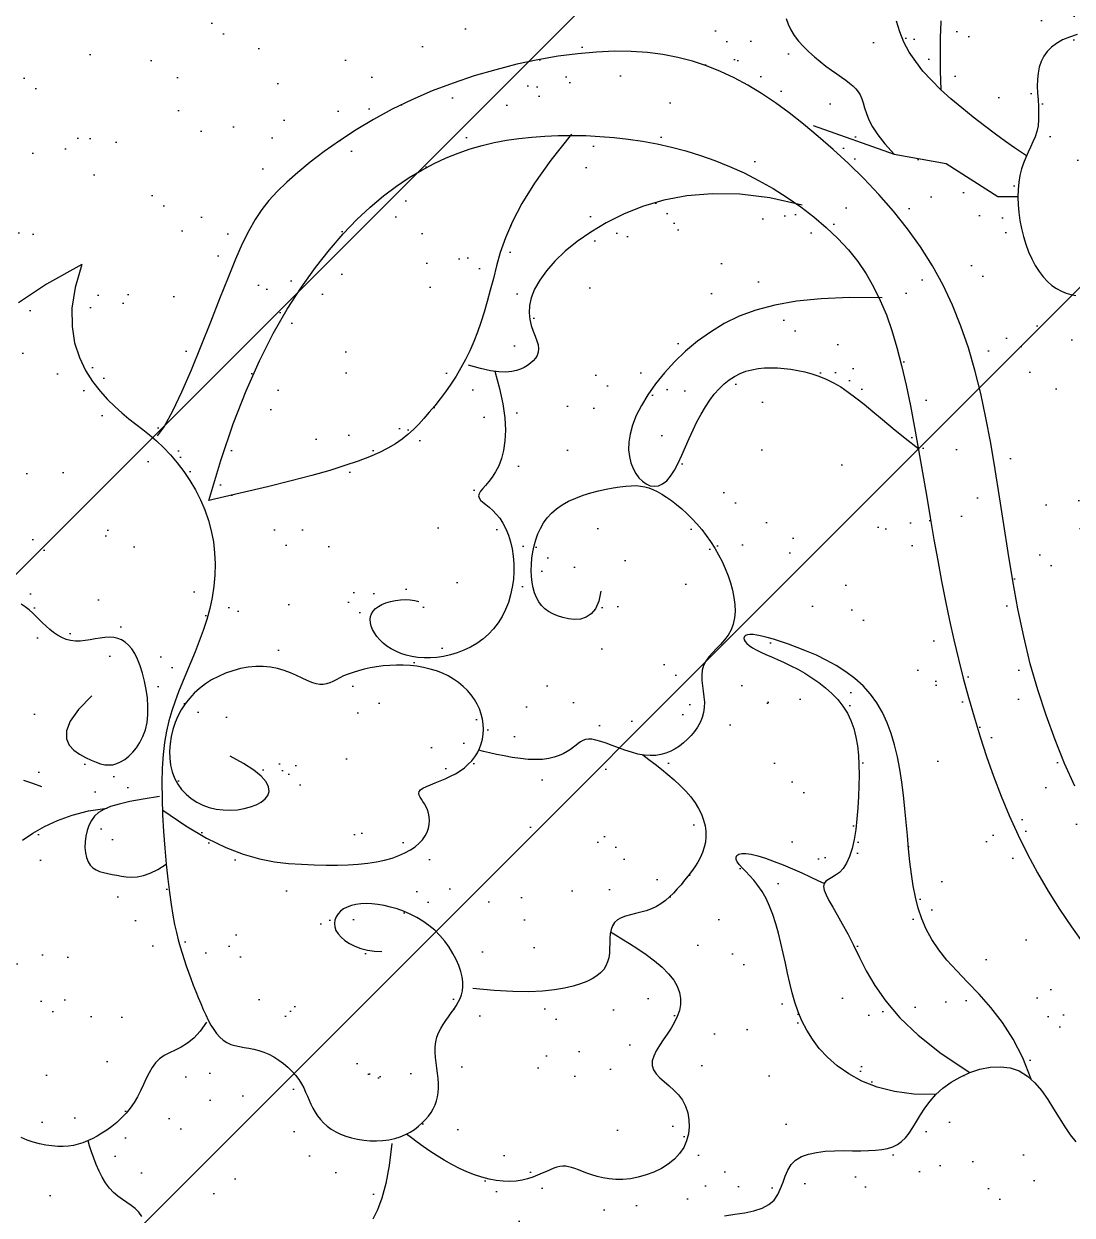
# Model space of a CAD drawing. Extents: x -747 to 1683, y 3278 to 5498.
# Drawn here: x 364.5 to 532.4, y 4441.2 to 4632 of the extents above; entities that cross this region are included whole.
import ezdxf

# ---------------------------------------------------------------- set-up
doc = ezdxf.new("R2010")
doc.units = 0
doc.header["$MEASUREMENT"] = 0
doc.layers.add('3', color=3, linetype='CONTINUOUS')
doc.layers.add('BH', color=3, linetype='CONTINUOUS')

msp = doc.modelspace()

# ---------------------------------------------------------------- hatches: boundary and pattern name
at = {"layer": 'BH'}
h = msp.add_hatch(dxfattribs=at)
h.set_pattern_fill('AR-RROOF', color=256, scale=400, angle=45, style=0)
h.set_pattern_definition([(45, (-34099.74, 3331.8), (339.4113, 905.0967), [6000, -800, 2000, -400]), (45, (-33865, 3849.4), (-659.0235, 93.338), [1200, -132, 2400, -300]), (45, (-34198.73, 3713.65), (1281.2775, 1660.2867), [3200, -560, 1600, -400])])
h.paths.add_polyline_path([(148.37, 4308.44), (788.37, 4308.44), (788.37, 5038.44), (148.37, 5038.44)])
h = msp.add_hatch(dxfattribs=at)
h.set_pattern_fill('AR-SAND', color=256, scale=10, style=0)
h.set_pattern_definition([(37.5, (36.643, 140.413), (-0.629934, 19.26824), [0, -15.2, 0, -17, 0, -16.25]), (7.5, (36.643, 140.413), (17.69777, 28.22146), [0, -8.2, 0, -13.7, 0, -5.25]), (327.5, (24.343, 140.413), (31.14142, 0.05659), [0, -5, 0, -18, 0, -23.5]), (317.5, (24.343, 140.413), (30.06127, 8.77676), [0, -2.5, 0, -11.8, 0, -13.5])])
edge = h.paths.add_edge_path()
edge.add_arc((479.82, 4660.38), 259.18, 0, 360)

# ---------------------------------------------------------------- linework, layer by layer
at = {"layer": '3'}
for points in [[(486.62, 4632.81), (486.94, 4631.9), (487.37, 4630.99), (487.92, 4630.09), (488.59, 4629.2), (489.37, 4628.34), (490.22, 4627.49), (491.13, 4626.68), (492.06, 4625.92), (492.98, 4625.2), (493.88, 4624.53), (494.72, 4623.93), (495.48, 4623.4), (496.16, 4622.92), (496.76, 4622.46), (497.3, 4622.02), (497.76, 4621.57), (498.15, 4621.09), (498.48, 4620.57), (498.74, 4619.97), (498.96, 4619.29), (499.18, 4618.51), (499.46, 4617.61), (499.86, 4616.6), (500.44, 4615.45), (501.27, 4614.16), (502.41, 4612.72), (503.9, 4611.11)], [(525.08, 4610.8), (524.3, 4611.34), (523.17, 4612.12), (521.76, 4613.12), (520.14, 4614.3), (518.38, 4615.61), (516.55, 4617.02), (514.72, 4618.48), (512.96, 4619.97), (511.34, 4621.45), (509.86, 4622.92), (508.52, 4624.4), (507.35, 4625.91), (506.33, 4627.44), (505.48, 4629.02), (504.79, 4630.65), (504.28, 4632.36)], [(511.42, 4621.38), (511.37, 4622.96), (511.34, 4624.36), (511.32, 4625.61), (511.31, 4626.7), (511.31, 4627.68), (511.31, 4628.55), (511.33, 4629.33), (511.34, 4630.04), (511.36, 4630.7), (511.38, 4631.31), (511.41, 4631.89), (511.44, 4632.42)], [(533.22, 4630.23), (531.97, 4629.84), (530.87, 4629.38), (529.91, 4628.83), (529.09, 4628.21), (528.41, 4627.52), (527.86, 4626.75), (527.44, 4625.92), (527.13, 4625.02), (526.94, 4624.06), (526.84, 4623.04), (526.83, 4621.98), (526.87, 4620.9), (526.94, 4619.8), (527, 4618.71), (527.04, 4617.64), (527.03, 4616.61), (526.94, 4615.63), (526.74, 4614.72), (526.47, 4613.86), (526.13, 4613.04), (525.76, 4612.22), (525.36, 4611.4), (524.97, 4610.56), (524.61, 4609.67), (524.29, 4608.72), (524.04, 4607.69), (523.87, 4606.59), (523.76, 4605.43), (523.73, 4604.22), (523.76, 4602.98), (523.87, 4601.72), (524.04, 4600.44), (524.29, 4599.16), (524.61, 4597.9), (524.99, 4596.66), (525.44, 4595.47), (525.94, 4594.33), (526.5, 4593.27), (527.11, 4592.29), (527.76, 4591.42), (528.45, 4590.68), (529.17, 4590.06), (529.92, 4589.56), (530.68, 4589.16), (531.45, 4588.85), (532.22, 4588.62), (532.97, 4588.44)], [(532.81, 4509.87), (531.2, 4513.52), (529.67, 4517.31), (528.23, 4521.24), (526.9, 4525.3), (525.7, 4529.5), (524.65, 4533.83), (523.73, 4538.27), (522.9, 4542.77), (522.15, 4547.29), (521.45, 4551.79), (520.77, 4556.24), (520.08, 4560.6), (519.37, 4564.82), (518.61, 4568.87), (517.77, 4572.77), (516.83, 4576.51), (515.79, 4580.1), (514.6, 4583.57), (513.27, 4586.9), (511.75, 4590.12), (510.04, 4593.23), (508.13, 4596.25), (506.03, 4599.15), (503.79, 4601.95), (501.45, 4604.62), (499.03, 4607.17), (496.59, 4609.57), (494.14, 4611.83), (491.73, 4613.94), (489.39, 4615.89), (487.11, 4617.68), (484.88, 4619.31), (482.68, 4620.79), (480.49, 4622.11), (478.31, 4623.29), (476.11, 4624.32), (473.88, 4625.21), (471.61, 4625.96), (469.29, 4626.57), (466.89, 4627.04), (464.4, 4627.36), (461.81, 4627.53), (459.1, 4627.56), (456.26, 4627.44), (453.27, 4627.17), (450.13, 4626.75), (446.86, 4626.18), (443.51, 4625.47), (440.1, 4624.61), (436.67, 4623.61), (433.27, 4622.48), (429.92, 4621.21), (426.67, 4619.81), (423.54, 4618.28), (420.56, 4616.66), (417.74, 4614.96), (415.1, 4613.24), (412.65, 4611.5), (410.41, 4609.79), (408.4, 4608.14), (406.63, 4606.58), (405.11, 4605.11), (403.8, 4603.69), (402.63, 4602.22), (401.57, 4600.62), (400.55, 4598.81), (399.53, 4596.72), (398.45, 4594.25), (397.25, 4591.34), (395.9, 4587.93), (394.43, 4584.19), (392.89, 4580.32), (391.34, 4576.52), (389.81, 4572.98), (388.36, 4569.91), (387.04, 4567.5), (385.9, 4565.97)], [(490.93, 4615.67), (503.9, 4611.11), (512.21, 4609.6), (520.52, 4604.32), (523.73, 4604.32)], [(452.23, 4614.29), (448.92, 4610.14), (446.31, 4606.46), (444.29, 4603.19), (442.77, 4600.28), (441.66, 4597.68), (440.84, 4595.33), (440.23, 4593.19), (439.73, 4591.19), (439.24, 4589.3), (438.75, 4587.5), (438.24, 4585.79), (437.72, 4584.15), (437.17, 4582.57), (436.58, 4581.07), (435.95, 4579.61), (435.27, 4578.21), (434.54, 4576.85), (433.75, 4575.53), (432.93, 4574.27), (432.08, 4573.05), (431.21, 4571.89), (430.34, 4570.79), (429.47, 4569.75), (428.62, 4568.77), (427.78, 4567.86), (426.94, 4567.01), (426.05, 4566.21), (425.1, 4565.44), (424.04, 4564.71), (422.84, 4564), (421.47, 4563.31), (419.89, 4562.62), (418.08, 4561.92), (415.97, 4561.21), (413.52, 4560.46), (410.67, 4559.65), (407.37, 4558.78), (403.56, 4557.83), (399.19, 4556.78), (394.19, 4555.61)], [(394.19, 4555.61), (396.07, 4562.04), (398.06, 4567.89), (400.13, 4573.21), (402.28, 4578.01), (404.49, 4582.35), (406.73, 4586.26), (408.98, 4589.78), (411.24, 4592.95), (413.47, 4595.79), (415.68, 4598.33), (417.87, 4600.6), (420.02, 4602.62), (422.14, 4604.4), (424.23, 4605.96), (426.27, 4607.33), (428.28, 4608.53), (430.25, 4609.58), (432.18, 4610.49), (434.1, 4611.27), (436.01, 4611.93), (437.93, 4612.48), (439.86, 4612.93), (441.82, 4613.3), (443.83, 4613.6), (445.88, 4613.82), (447.99, 4613.98), (450.13, 4614.07), (452.32, 4614.1), (454.54, 4614.05), (456.78, 4613.94), (459.05, 4613.75), (461.33, 4613.48), (463.63, 4613.14), (465.93, 4612.72), (468.24, 4612.2), (470.56, 4611.6), (472.88, 4610.89), (475.21, 4610.07), (477.54, 4609.13), (479.87, 4608.07), (482.2, 4606.89), (484.51, 4605.58), (486.76, 4604.17), (488.95, 4602.65), (491.05, 4601.04), (493.04, 4599.35), (494.88, 4597.59), (496.57, 4595.76), (498.08, 4593.88), (499.42, 4591.92), (500.62, 4589.85), (501.69, 4587.67), (502.66, 4585.34), (503.53, 4582.84), (504.34, 4580.15), (505.09, 4577.24), (505.81, 4574.11), (506.5, 4570.79), (507.17, 4567.32), (507.81, 4563.75), (508.44, 4560.13), (509.06, 4556.5), (509.67, 4552.91), (510.27, 4549.4), (510.88, 4546.01), (511.49, 4542.73), (512.12, 4539.53), (512.78, 4536.4), (513.47, 4533.31), (514.19, 4530.25), (514.97, 4527.18), (515.8, 4524.09), (516.7, 4520.97), (517.67, 4517.81), (518.71, 4514.64), (519.83, 4511.47), (521.04, 4508.3), (522.34, 4505.17), (523.74, 4502.06), (525.24, 4499.01), (526.85, 4496.03), (528.56, 4493.1), (530.38, 4490.22), (532.28, 4487.38), (534.28, 4484.58)], [(489.2, 4602.9), (483.99, 4604.08), (479.18, 4604.67), (474.76, 4604.76), (470.7, 4604.42), (467, 4603.71), (463.62, 4602.7), (460.57, 4601.47), (457.81, 4600.09), (455.33, 4598.62), (453.14, 4597.1), (451.23, 4595.54), (449.59, 4593.97), (448.23, 4592.42), (447.15, 4590.91), (446.34, 4589.46), (445.8, 4588.09), (445.52, 4586.83), (445.46, 4585.68), (445.57, 4584.62), (445.8, 4583.65), (446.09, 4582.76), (446.41, 4581.95), (446.68, 4581.22), (446.88, 4580.55), (446.95, 4579.93), (446.89, 4579.38), (446.73, 4578.87), (446.47, 4578.41), (446.12, 4577.99), (445.69, 4577.61), (445.21, 4577.27), (444.67, 4576.95), (444.09, 4576.66), (443.43, 4576.43), (442.66, 4576.26), (441.74, 4576.18), (440.62, 4576.23), (439.28, 4576.41), (437.67, 4576.76), (435.76, 4577.29)], [(373.83, 4593.4), (368.18, 4590.25), (363.68, 4587.28)], [(373.83, 4593.4), (372.74, 4589.74), (372.25, 4586.44), (372.26, 4583.49), (372.68, 4580.85), (373.43, 4578.52), (374.42, 4576.47), (375.56, 4574.68), (376.76, 4573.13), (377.94, 4571.8), (379.1, 4570.66), (380.24, 4569.65), (381.36, 4568.73), (382.48, 4567.87), (383.58, 4567.02), (384.69, 4566.14), (385.8, 4565.18), (386.91, 4564.11), (388.02, 4562.93), (389.1, 4561.66), (390.14, 4560.29), (391.12, 4558.85), (392.02, 4557.33), (392.83, 4555.75), (393.53, 4554.13), (394.11, 4552.45), (394.56, 4550.75), (394.89, 4549.01), (395.1, 4547.25), (395.18, 4545.47), (395.14, 4543.69), (394.98, 4541.9), (394.7, 4540.11), (394.31, 4538.33), (393.82, 4536.56), (393.25, 4534.81), (392.62, 4533.09), (391.96, 4531.39), (391.28, 4529.73), (390.59, 4528.11), (389.94, 4526.54), (389.32, 4525.01), (388.75, 4523.49), (388.23, 4521.96), (387.78, 4520.37), (387.39, 4518.69), (387.08, 4516.9), (386.84, 4514.94), (386.7, 4512.79), (386.64, 4510.43), (386.67, 4507.9), (386.76, 4505.28), (386.91, 4502.61), (387.11, 4499.97), (387.34, 4497.42), (387.6, 4495.02), (387.87, 4492.84), (388.14, 4490.92), (388.41, 4489.23), (388.69, 4487.76), (388.97, 4486.45), (389.26, 4485.27), (389.56, 4484.18), (389.88, 4483.15), (390.21, 4482.15), (390.55, 4481.13), (390.91, 4480.1), (391.28, 4479.07), (391.67, 4478.05), (392.06, 4477.03), (392.46, 4476.04), (392.86, 4475.08), (393.26, 4474.15), (393.67, 4473.26), (394.08, 4472.42), (394.51, 4471.64), (394.95, 4470.92), (395.42, 4470.28), (395.92, 4469.71), (396.46, 4469.23), (397.04, 4468.85), (397.67, 4468.55), (398.35, 4468.34), (399.06, 4468.18), (399.81, 4468.05), (400.58, 4467.92), (401.37, 4467.77), (402.17, 4467.58), (402.98, 4467.32), (403.79, 4466.97), (404.58, 4466.54), (405.36, 4466.04), (406.11, 4465.49), (406.81, 4464.88), (407.46, 4464.25), (408.04, 4463.59), (408.56, 4462.91), (408.99, 4462.24), (409.36, 4461.57), (409.67, 4460.9), (409.96, 4460.24), (410.24, 4459.59), (410.52, 4458.95), (410.82, 4458.32), (411.17, 4457.7), (411.57, 4457.1), (412.03, 4456.53), (412.55, 4455.98), (413.13, 4455.47), (413.78, 4454.99), (414.49, 4454.56), (415.27, 4454.17), (416.11, 4453.84), (417.02, 4453.56), (417.98, 4453.35), (418.98, 4453.2), (419.99, 4453.12), (421.01, 4453.1), (422.02, 4453.16), (423, 4453.28), (423.94, 4453.48), (424.82, 4453.75), (425.64, 4454.09), (426.41, 4454.49), (427.11, 4454.94), (427.76, 4455.43), (428.34, 4455.96), (428.87, 4456.51), (429.34, 4457.07), (429.75, 4457.65), (430.1, 4458.24), (430.39, 4458.85), (430.62, 4459.48), (430.79, 4460.13), (430.9, 4460.81), (430.96, 4461.53), (430.96, 4462.29), (430.9, 4463.08), (430.8, 4463.91), (430.68, 4464.75), (430.56, 4465.61), (430.47, 4466.47), (430.41, 4467.31), (430.42, 4468.14), (430.51, 4468.94), (430.69, 4469.69), (430.96, 4470.41), (431.29, 4471.09), (431.68, 4471.74), (432.09, 4472.37), (432.53, 4472.98), (432.97, 4473.57), (433.38, 4474.15), (433.77, 4474.72), (434.11, 4475.29), (434.4, 4475.88), (434.63, 4476.48), (434.79, 4477.13), (434.86, 4477.81), (434.85, 4478.55), (434.73, 4479.36), (434.51, 4480.24), (434.18, 4481.17), (433.76, 4482.14), (433.24, 4483.12), (432.63, 4484.1), (431.94, 4485.06), (431.17, 4485.97), (430.33, 4486.82), (429.42, 4487.58), (428.45, 4488.27), (427.45, 4488.87), (426.41, 4489.4), (425.36, 4489.85), (424.3, 4490.23), (423.26, 4490.54), (422.23, 4490.77), (421.24, 4490.94), (420.28, 4491.04), (419.37, 4491.08), (418.52, 4491.04), (417.72, 4490.94), (416.99, 4490.77), (416.33, 4490.54), (415.75, 4490.23), (415.26, 4489.86), (414.85, 4489.44), (414.55, 4488.96), (414.36, 4488.45), (414.28, 4487.91), (414.34, 4487.36), (414.52, 4486.79), (414.85, 4486.23), (415.33, 4485.69), (415.95, 4485.17), (416.69, 4484.69), (417.55, 4484.26), (418.51, 4483.91), (419.56, 4483.64), (420.68, 4483.46), (421.87, 4483.4)], [(501.98, 4588.06), (496.78, 4588.12), (492.24, 4587.94), (488.27, 4587.54), (484.81, 4586.93), (481.78, 4586.12), (479.1, 4585.12), (476.69, 4583.95), (474.49, 4582.61), (472.43, 4581.13), (470.51, 4579.52), (468.74, 4577.83), (467.14, 4576.09), (465.71, 4574.32), (464.47, 4572.57), (463.44, 4570.86), (462.62, 4569.22), (462.02, 4567.69), (461.63, 4566.27), (461.43, 4564.96), (461.39, 4563.75), (461.51, 4562.65), (461.75, 4561.65), (462.09, 4560.76), (462.53, 4559.97), (463.03, 4559.28), (463.59, 4558.71), (464.2, 4558.28), (464.83, 4558), (465.49, 4557.9), (466.16, 4557.98), (466.83, 4558.28), (467.48, 4558.8), (468.11, 4559.55), (468.72, 4560.51), (469.31, 4561.63), (469.91, 4562.88), (470.5, 4564.2), (471.09, 4565.56), (471.71, 4566.92), (472.33, 4568.23), (472.99, 4569.47), (473.67, 4570.62), (474.38, 4571.68), (475.11, 4572.65), (475.88, 4573.52), (476.67, 4574.29), (477.5, 4574.95), (478.36, 4575.51), (479.25, 4575.97), (480.18, 4576.32), (481.13, 4576.57), (482.12, 4576.75), (483.12, 4576.85), (484.15, 4576.88), (485.21, 4576.85), (486.28, 4576.77), (487.37, 4576.65), (488.47, 4576.47), (489.59, 4576.24), (490.72, 4575.93), (491.86, 4575.54), (493.02, 4575.07), (494.19, 4574.49), (495.36, 4573.81), (496.55, 4573), (497.78, 4572.08), (499.09, 4571.04), (500.5, 4569.87), (502.05, 4568.58), (503.77, 4567.15), (505.69, 4565.59), (507.86, 4563.9)], [(439.95, 4576.32), (440.73, 4573.57), (441.25, 4571.09), (441.55, 4568.88), (441.65, 4566.91), (441.58, 4565.18), (441.35, 4563.65), (441.01, 4562.33), (440.58, 4561.18), (440.08, 4560.2), (439.54, 4559.36), (439, 4558.65), (438.49, 4558.05), (438.03, 4557.54), (437.67, 4557.1), (437.43, 4556.72), (437.34, 4556.37), (437.43, 4556.04), (437.67, 4555.71), (438.04, 4555.36), (438.51, 4554.98), (439.05, 4554.55), (439.62, 4554.05), (440.2, 4553.46), (440.76, 4552.78), (441.27, 4551.98), (441.73, 4551.08), (442.13, 4550.08), (442.46, 4549.01), (442.72, 4547.88), (442.9, 4546.7), (443, 4545.48), (443.01, 4544.24), (442.93, 4542.99), (442.76, 4541.75), (442.49, 4540.52), (442.13, 4539.32), (441.68, 4538.16), (441.14, 4537.06), (440.5, 4536.03), (439.77, 4535.07), (438.95, 4534.21), (438.05, 4533.44), (437.09, 4532.76), (436.07, 4532.17), (435.02, 4531.66), (433.94, 4531.25), (432.85, 4530.92), (431.76, 4530.67), (430.69, 4530.51), (429.65, 4530.43), (428.63, 4530.43), (427.64, 4530.5), (426.69, 4530.65), (425.78, 4530.86), (424.92, 4531.14), (424.12, 4531.48), (423.37, 4531.88), (422.69, 4532.33), (422.08, 4532.81), (421.53, 4533.33), (421.07, 4533.87), (420.68, 4534.42), (420.38, 4534.98), (420.16, 4535.52), (420.04, 4536.05), (420.01, 4536.56), (420.08, 4537.05), (420.24, 4537.51), (420.5, 4537.93), (420.86, 4538.32), (421.31, 4538.67), (421.87, 4538.98), (422.52, 4539.25), (423.25, 4539.46), (424.03, 4539.62), (424.84, 4539.72), (425.64, 4539.76), (426.42, 4539.74), (427.15, 4539.64), (427.81, 4539.48)], [(456.95, 4541.1), (456.63, 4539.49), (456.1, 4538.3), (455.4, 4537.46), (454.57, 4536.93), (453.66, 4536.65), (452.7, 4536.58), (451.75, 4536.67), (450.84, 4536.87), (450, 4537.14), (449.25, 4537.46), (448.57, 4537.85), (447.98, 4538.31), (447.46, 4538.83), (447.02, 4539.42), (446.64, 4540.09), (446.34, 4540.83), (446.1, 4541.64), (445.93, 4542.51), (445.83, 4543.44), (445.79, 4544.4), (445.81, 4545.39), (445.89, 4546.39), (446.04, 4547.39), (446.25, 4548.37), (446.51, 4549.34), (446.85, 4550.27), (447.26, 4551.17), (447.75, 4552.03), (448.34, 4552.84), (449.03, 4553.59), (449.83, 4554.29), (450.75, 4554.93), (451.78, 4555.51), (452.91, 4556.02), (454.11, 4556.46), (455.34, 4556.85), (456.58, 4557.17), (457.78, 4557.44), (458.93, 4557.66), (459.99, 4557.82), (460.94, 4557.94), (461.8, 4558), (462.57, 4558.01), (463.28, 4557.95), (463.96, 4557.83), (464.62, 4557.65), (465.28, 4557.39), (465.97, 4557.06), (466.7, 4556.65), (467.47, 4556.17), (468.26, 4555.61), (469.07, 4554.99), (469.89, 4554.3), (470.71, 4553.55), (471.52, 4552.75), (472.32, 4551.89), (473.09, 4550.99), (473.82, 4550.04), (474.52, 4549.04), (475.18, 4548.01), (475.8, 4546.95), (476.36, 4545.86), (476.87, 4544.74), (477.32, 4543.59), (477.71, 4542.43), (478.02, 4541.27), (478.25, 4540.11), (478.39, 4538.97), (478.42, 4537.87), (478.34, 4536.82), (478.14, 4535.83), (477.8, 4534.91), (477.33, 4534.07), (476.76, 4533.31), (476.12, 4532.6), (475.46, 4531.92), (474.82, 4531.26), (474.23, 4530.6), (473.73, 4529.93), (473.36, 4529.21), (473.16, 4528.46), (473.09, 4527.65), (473.12, 4526.82), (473.22, 4525.96), (473.34, 4525.09), (473.45, 4524.22), (473.52, 4523.35), (473.5, 4522.49), (473.38, 4521.66), (473.15, 4520.86), (472.82, 4520.09), (472.41, 4519.36), (471.93, 4518.66), (471.39, 4518.01), (470.8, 4517.4), (470.18, 4516.83), (469.52, 4516.32), (468.84, 4515.87), (468.12, 4515.48), (467.36, 4515.17), (466.57, 4514.94), (465.72, 4514.81), (464.83, 4514.78), (463.88, 4514.86), (462.87, 4515.04), (461.84, 4515.32), (460.78, 4515.66), (459.74, 4516.03), (458.73, 4516.41), (457.78, 4516.76), (456.91, 4517.06), (456.14, 4517.28), (455.49, 4517.4), (454.95, 4517.42), (454.48, 4517.35), (454.07, 4517.2), (453.7, 4517), (453.33, 4516.74), (452.96, 4516.44), (452.54, 4516.11), (452.08, 4515.77), (451.54, 4515.43), (450.93, 4515.09), (450.24, 4514.79), (449.46, 4514.53), (448.59, 4514.32), (447.61, 4514.18), (446.52, 4514.14), (445.32, 4514.18), (444.05, 4514.31), (442.75, 4514.5), (441.46, 4514.73), (440.24, 4514.98), (439.12, 4515.23), (438.15, 4515.46), (437.38, 4515.65)], [(375.45, 4524.38), (373.29, 4522.15), (371.98, 4520.28), (371.39, 4518.74), (371.38, 4517.48), (371.81, 4516.47), (372.55, 4515.66), (373.47, 4515.02), (374.42, 4514.5), (375.3, 4514.07), (376.1, 4513.73), (376.83, 4513.48), (377.52, 4513.33), (378.16, 4513.28), (378.79, 4513.33), (379.41, 4513.5), (380.04, 4513.78), (380.69, 4514.17), (381.35, 4514.68), (381.99, 4515.31), (382.59, 4516.05), (383.14, 4516.89), (383.62, 4517.85), (384, 4518.91), (384.27, 4520.07), (384.41, 4521.33), (384.42, 4522.65), (384.33, 4524.01), (384.15, 4525.38), (383.88, 4526.72), (383.55, 4527.99), (383.16, 4529.17), (382.74, 4530.22), (382.29, 4531.12), (381.81, 4531.87), (381.3, 4532.48), (380.76, 4532.95), (380.19, 4533.3), (379.58, 4533.55), (378.93, 4533.68), (378.24, 4533.73), (377.51, 4533.69), (376.75, 4533.59), (375.97, 4533.46), (375.17, 4533.32), (374.37, 4533.2), (373.57, 4533.12), (372.79, 4533.11), (372.04, 4533.19), (371.31, 4533.38), (370.62, 4533.67), (369.95, 4534.05), (369.31, 4534.49), (368.7, 4534.98), (368.11, 4535.51), (367.55, 4536.06), (367, 4536.6), (366.46, 4537.13), (365.93, 4537.64), (365.37, 4538.13), (364.78, 4538.6), (364.14, 4539.04)], [(525.83, 4462.95), (524.53, 4466.38), (522.98, 4469.4), (521.24, 4472.07), (519.4, 4474.45), (517.51, 4476.57), (515.66, 4478.5), (513.92, 4480.3), (512.36, 4482.01), (511.04, 4483.67), (509.94, 4485.33), (509.04, 4486.98), (508.32, 4488.65), (507.75, 4490.35), (507.3, 4492.1), (506.94, 4493.91), (506.66, 4495.81), (506.42, 4497.8), (506.21, 4499.86), (506.02, 4501.97), (505.82, 4504.12), (505.62, 4506.28), (505.4, 4508.43), (505.13, 4510.54), (504.82, 4512.61), (504.44, 4514.6), (503.98, 4516.5), (503.43, 4518.32), (502.79, 4520.05), (502.03, 4521.69), (501.14, 4523.22), (500.12, 4524.64), (498.94, 4525.95), (497.62, 4527.14), (496.17, 4528.22), (494.63, 4529.19), (493.04, 4530.06), (491.45, 4530.84), (489.88, 4531.52), (488.37, 4532.11), (486.97, 4532.62), (485.7, 4533.06), (484.57, 4533.42), (483.56, 4533.71), (482.69, 4533.93), (481.94, 4534.08), (481.32, 4534.16), (480.8, 4534.17), (480.4, 4534.12), (480.11, 4534), (479.93, 4533.83), (479.86, 4533.61), (479.9, 4533.34), (480.05, 4533.05), (480.32, 4532.73), (480.71, 4532.39), (481.21, 4532.05), (481.83, 4531.7), (482.55, 4531.35), (483.37, 4530.98), (484.28, 4530.58), (485.25, 4530.15), (486.28, 4529.69), (487.35, 4529.17), (488.46, 4528.6), (489.59, 4527.96), (490.73, 4527.26), (491.84, 4526.49), (492.91, 4525.65), (493.93, 4524.74), (494.86, 4523.76), (495.7, 4522.71), (496.41, 4521.58), (496.99, 4520.38), (497.44, 4519.1), (497.78, 4517.75), (498.02, 4516.33), (498.18, 4514.84), (498.26, 4513.28), (498.28, 4511.65), (498.25, 4509.96), (498.19, 4508.21), (498.09, 4506.43), (497.95, 4504.67), (497.75, 4502.97), (497.49, 4501.37), (497.17, 4499.9), (496.77, 4498.61), (496.3, 4497.54), (495.74, 4496.71), (495.14, 4496.09), (494.52, 4495.62), (493.93, 4495.26), (493.41, 4494.96), (492.99, 4494.66), (492.71, 4494.31), (492.61, 4493.85), (492.71, 4493.26), (493.01, 4492.51), (493.47, 4491.6), (494.07, 4490.52), (494.79, 4489.27), (495.59, 4487.85), (496.47, 4486.24), (497.38, 4484.45), (498.33, 4482.47), (499.43, 4480.31), (500.79, 4477.97), (502.55, 4475.47), (504.82, 4472.82), (507.74, 4470.02), (511.43, 4467.08), (516.03, 4464.02)], [(386.79, 4506.05), (390.46, 4503.52), (393.81, 4501.55), (396.88, 4500.07), (399.69, 4499), (402.27, 4498.27), (404.66, 4497.8), (406.9, 4497.53), (409.01, 4497.38), (411.02, 4497.28), (412.93, 4497.24), (414.75, 4497.24), (416.47, 4497.29), (418.09, 4497.4), (419.61, 4497.56), (421.02, 4497.78), (422.32, 4498.05), (423.51, 4498.38), (424.6, 4498.77), (425.57, 4499.2), (426.44, 4499.68), (427.19, 4500.19), (427.84, 4500.74), (428.37, 4501.32), (428.8, 4501.92), (429.11, 4502.53), (429.33, 4503.15), (429.45, 4503.77), (429.49, 4504.39), (429.46, 4504.98), (429.35, 4505.55), (429.19, 4506.09), (428.98, 4506.59), (428.72, 4507.04), (428.46, 4507.44), (428.2, 4507.8), (427.99, 4508.14), (427.84, 4508.45), (427.79, 4508.74), (427.86, 4509.01), (428.08, 4509.28), (428.46, 4509.55), (429, 4509.83), (429.65, 4510.12), (430.39, 4510.42), (431.19, 4510.74), (432.02, 4511.09), (432.85, 4511.47), (433.65, 4511.89), (434.4, 4512.35), (435.08, 4512.85), (435.71, 4513.39), (436.26, 4513.97), (436.75, 4514.58), (437.17, 4515.24), (437.52, 4515.93), (437.79, 4516.65), (437.99, 4517.41), (438.11, 4518.19), (438.15, 4519), (438.12, 4519.81), (438, 4520.63), (437.8, 4521.44), (437.53, 4522.25), (437.16, 4523.03), (436.72, 4523.79), (436.19, 4524.53), (435.59, 4525.22), (434.91, 4525.87), (434.17, 4526.48), (433.37, 4527.04), (432.5, 4527.54), (431.59, 4527.98), (430.62, 4528.35), (429.61, 4528.65), (428.56, 4528.89), (427.49, 4529.08), (426.41, 4529.2), (425.31, 4529.26), (424.22, 4529.28), (423.13, 4529.23), (422.06, 4529.14), (421.02, 4529), (420, 4528.83), (419.04, 4528.62), (418.12, 4528.37), (417.26, 4528.11), (416.47, 4527.82), (415.75, 4527.53), (415.12, 4527.22), (414.55, 4526.93), (414.02, 4526.65), (413.52, 4526.43), (413.02, 4526.26), (412.5, 4526.16), (411.95, 4526.16), (411.35, 4526.27), (410.67, 4526.49), (409.92, 4526.82), (409.1, 4527.2), (408.21, 4527.62), (407.26, 4528.03), (406.25, 4528.42), (405.18, 4528.74), (404.06, 4528.96), (402.89, 4529.07), (401.69, 4529.06), (400.46, 4528.93), (399.24, 4528.71), (398.02, 4528.38), (396.84, 4527.97), (395.69, 4527.47), (394.61, 4526.9), (393.61, 4526.26), (392.68, 4525.55), (391.82, 4524.78), (391.05, 4523.95), (390.36, 4523.07), (389.74, 4522.12), (389.21, 4521.12), (388.77, 4520.07), (388.41, 4518.97), (388.13, 4517.83), (387.96, 4516.68), (387.88, 4515.52), (387.91, 4514.37), (388.05, 4513.26), (388.3, 4512.18), (388.68, 4511.17), (389.18, 4510.23), (389.79, 4509.38), (390.51, 4508.6), (391.33, 4507.92), (392.23, 4507.34), (393.21, 4506.86), (394.24, 4506.49), (395.33, 4506.23), (396.46, 4506.08), (397.61, 4506.05), (398.73, 4506.12), (399.82, 4506.3), (400.83, 4506.56), (401.75, 4506.91), (402.53, 4507.34), (403.16, 4507.85), (403.6, 4508.42), (403.81, 4509.06), (403.74, 4509.79), (403.34, 4510.59), (402.57, 4511.47), (401.39, 4512.45), (399.74, 4513.51), (397.58, 4514.68)], [(463.68, 4514.89), (464.63, 4514.18), (465.63, 4513.41), (466.66, 4512.61), (467.69, 4511.77), (468.7, 4510.89), (469.66, 4510), (470.55, 4509.08), (471.34, 4508.16), (472.03, 4507.23), (472.6, 4506.3), (473.05, 4505.38), (473.39, 4504.46), (473.62, 4503.55), (473.75, 4502.66), (473.77, 4501.78), (473.68, 4500.93), (473.5, 4500.1), (473.23, 4499.29), (472.88, 4498.5), (472.46, 4497.74), (471.99, 4496.99), (471.47, 4496.25), (470.92, 4495.53), (470.36, 4494.82), (469.78, 4494.11), (469.18, 4493.43), (468.57, 4492.77), (467.94, 4492.15), (467.27, 4491.58), (466.57, 4491.06), (465.83, 4490.61), (465.05, 4490.23), (464.22, 4489.93), (463.36, 4489.69), (462.51, 4489.49), (461.67, 4489.29), (460.89, 4489.07), (460.19, 4488.82), (459.59, 4488.49), (459.11, 4488.08), (458.78, 4487.55), (458.57, 4486.93), (458.45, 4486.23), (458.39, 4485.48), (458.37, 4484.7), (458.35, 4483.92), (458.31, 4483.15), (458.21, 4482.41), (458.03, 4481.74), (457.76, 4481.11), (457.39, 4480.54), (456.9, 4480.01), (456.3, 4479.51), (455.56, 4479.06), (454.69, 4478.63), (453.67, 4478.24), (452.49, 4477.86), (451.11, 4477.53), (449.5, 4477.26), (447.6, 4477.06), (445.39, 4476.97), (442.82, 4476.99), (439.85, 4477.15), (436.44, 4477.47)], [(364.5, 4510.87), (365.93, 4510.38), (367.36, 4509.82)], [(386.25, 4508.21), (383.66, 4507.81), (381.52, 4507.43), (379.79, 4507.03), (378.41, 4506.62), (377.33, 4506.16), (376.5, 4505.65), (375.86, 4505.06), (375.36, 4504.39), (374.97, 4503.61), (374.67, 4502.77), (374.47, 4501.87), (374.35, 4500.97), (374.33, 4500.07), (374.4, 4499.22), (374.57, 4498.45), (374.82, 4497.78), (375.17, 4497.24), (375.6, 4496.81), (376.11, 4496.48), (376.68, 4496.23), (377.3, 4496.04), (377.97, 4495.89), (378.68, 4495.75), (379.41, 4495.62), (380.16, 4495.49), (380.95, 4495.37), (381.79, 4495.32), (382.69, 4495.38), (383.68, 4495.57), (384.78, 4495.95), (385.98, 4496.56), (387.33, 4497.42)], [(364.32, 4501.24), (365.98, 4502.34), (367.83, 4503.41), (369.92, 4504.39), (372.27, 4505.25), (374.91, 4505.93), (377.87, 4506.39)], [(510.6, 4460.5), (507.08, 4460.59), (503.95, 4461.02), (501.18, 4461.72), (498.75, 4462.67), (496.63, 4463.81), (494.8, 4465.09), (493.24, 4466.48), (491.92, 4467.91), (490.81, 4469.36), (489.9, 4470.82), (489.14, 4472.29), (488.52, 4473.77), (488.01, 4475.28), (487.58, 4476.8), (487.2, 4478.35), (486.85, 4479.93), (486.51, 4481.54), (486.15, 4483.16), (485.78, 4484.77), (485.38, 4486.35), (484.96, 4487.87), (484.49, 4489.32), (483.97, 4490.67), (483.4, 4491.9), (482.77, 4493), (482.1, 4493.96), (481.41, 4494.82), (480.75, 4495.57), (480.13, 4496.22), (479.58, 4496.8), (479.12, 4497.31), (478.79, 4497.77), (478.61, 4498.17), (478.58, 4498.53), (478.72, 4498.81), (479.03, 4499.01), (479.51, 4499.12), (480.18, 4499.12), (481.03, 4499), (482.07, 4498.74), (483.31, 4498.35), (484.69, 4497.85), (486.15, 4497.27), (487.64, 4496.64), (489.1, 4496), (490.47, 4495.38), (491.7, 4494.81), (492.73, 4494.33)], [(458.5, 4486.54), (459.28, 4486.08), (460.32, 4485.47), (461.53, 4484.72), (462.85, 4483.86), (464.21, 4482.92), (465.53, 4481.92), (466.75, 4480.89), (467.79, 4479.85), (468.6, 4478.84), (469.17, 4477.84), (469.53, 4476.85), (469.7, 4475.88), (469.68, 4474.92), (469.51, 4473.97), (469.18, 4473.02), (468.74, 4472.08), (468.18, 4471.14), (467.57, 4470.2), (466.93, 4469.28), (466.33, 4468.38), (465.8, 4467.52), (465.4, 4466.68), (465.16, 4465.9), (465.14, 4465.16), (465.36, 4464.48), (465.8, 4463.84), (466.39, 4463.21), (467.09, 4462.58), (467.86, 4461.92), (468.63, 4461.22), (469.36, 4460.45), (470, 4459.59), (470.5, 4458.63), (470.85, 4457.59), (471.05, 4456.49), (471.09, 4455.35), (470.96, 4454.22), (470.67, 4453.11), (470.2, 4452.04), (469.55, 4451.05), (468.72, 4450.16), (467.73, 4449.37), (466.63, 4448.69), (465.44, 4448.11), (464.2, 4447.64), (462.93, 4447.29), (461.67, 4447.04), (460.46, 4446.92), (459.32, 4446.91), (458.25, 4446.99), (457.26, 4447.16), (456.33, 4447.38), (455.48, 4447.64), (454.7, 4447.92), (454, 4448.19), (453.35, 4448.45), (452.78, 4448.66), (452.25, 4448.83), (451.77, 4448.95), (451.31, 4449.02), (450.85, 4449.03), (450.39, 4448.99), (449.91, 4448.88), (449.4, 4448.72), (448.83, 4448.48), (448.21, 4448.2), (447.54, 4447.9), (446.82, 4447.58), (446.04, 4447.28), (445.21, 4447.01), (444.32, 4446.79), (443.37, 4446.65), (442.36, 4446.59), (441.3, 4446.63), (440.2, 4446.76), (439.06, 4446.97), (437.89, 4447.27), (436.7, 4447.65), (435.5, 4448.12), (434.28, 4448.67), (433.07, 4449.3), (431.87, 4449.98), (430.71, 4450.71), (429.58, 4451.45), (428.51, 4452.19), (427.52, 4452.9), (426.61, 4453.57), (425.8, 4454.17)], [(393.8, 4472.08), (392.78, 4470.65), (391.75, 4469.56), (390.73, 4468.74), (389.73, 4468.12), (388.77, 4467.62), (387.87, 4467.19), (387.03, 4466.75), (386.29, 4466.24), (385.65, 4465.6), (385.09, 4464.84), (384.59, 4463.99), (384.13, 4463.07), (383.68, 4462.11), (383.23, 4461.13), (382.74, 4460.17), (382.2, 4459.23), (381.59, 4458.35), (380.92, 4457.53), (380.2, 4456.77), (379.43, 4456.06), (378.65, 4455.42), (377.85, 4454.83), (377.05, 4454.31), (376.26, 4453.84), (375.5, 4453.43), (374.75, 4453.08), (374, 4452.79), (373.25, 4452.56), (372.48, 4452.38), (371.68, 4452.27), (370.85, 4452.22), (369.97, 4452.22), (369.03, 4452.28), (368.05, 4452.41), (367.05, 4452.61), (366.05, 4452.87), (365.07, 4453.21), (364.12, 4453.64)], [(476.72, 4441.1), (478.38, 4441.34), (479.98, 4441.59), (481.46, 4441.91), (482.77, 4442.33), (483.85, 4442.89), (484.67, 4443.62), (485.28, 4444.49), (485.73, 4445.45), (486.11, 4446.46), (486.47, 4447.46), (486.88, 4448.42), (487.4, 4449.29), (488.11, 4450.02), (489.05, 4450.58), (490.19, 4450.98), (491.48, 4451.25), (492.88, 4451.42), (494.33, 4451.5), (495.8, 4451.53), (497.24, 4451.52), (498.59, 4451.52), (499.82, 4451.53), (500.94, 4451.58), (501.94, 4451.69), (502.85, 4451.86), (503.67, 4452.12), (504.42, 4452.49), (505.1, 4452.97), (505.73, 4453.59), (506.32, 4454.35), (506.89, 4455.23), (507.48, 4456.21), (508.12, 4457.26), (508.83, 4458.34), (509.65, 4459.43), (510.6, 4460.5), (511.72, 4461.53), (513.02, 4462.48), (514.47, 4463.32), (516.03, 4464.02), (517.65, 4464.55), (519.29, 4464.87), (520.92, 4464.96), (522.47, 4464.77), (523.93, 4464.29), (525.24, 4463.48), (526.42, 4462.41), (527.49, 4461.14), (528.49, 4459.73), (529.42, 4458.25), (530.32, 4456.76), (531.21, 4455.34), (532.1, 4454.05), (533.02, 4452.94)], [(383.46, 4440.99), (382.97, 4441.67), (382.39, 4442.25), (381.75, 4442.76), (381.05, 4443.24), (380.34, 4443.72), (379.61, 4444.24), (378.91, 4444.83), (378.24, 4445.53), (377.63, 4446.35), (377.08, 4447.27), (376.58, 4448.27), (376.13, 4449.3), (375.73, 4450.34), (375.38, 4451.34), (375.08, 4452.28), (374.82, 4453.11)], [(423.49, 4452.67), (423.04, 4449.16), (422.49, 4446.26), (421.87, 4443.91), (421.17, 4442.04), (420.42, 4440.58)]]:
    msp.add_lwpolyline(points, dxfattribs=at)
msp.add_circle((479.82, 4660.38), 259.18, dxfattribs=at)

doc.saveas('drawing.dxf')
